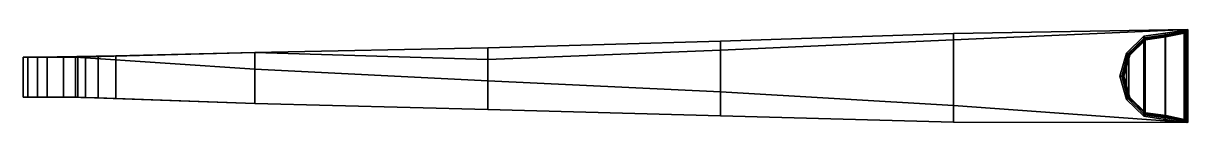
# Model space of a CAD drawing. Header units: millimetres. Extents: x -180 to 19, y 261 to 277.
import ezdxf

# ---------------------------------------------------------------- set-up
doc = ezdxf.new("R2010")
doc.units = ezdxf.units.MM
doc.header["$MEASUREMENT"] = 0
doc.layers.add('METAL', color=150, linetype='Continuous')

msp = doc.modelspace()

# ---------------------------------------------------------------- meshes
at = {"layer": 'METAL'}
mesh = msp.add_polyface(dxfattribs=at)
corners = [(19.07, 276.65, 48.14), (19.07, 276.65, 48.14), (19.07, 276.65, 48.14), (19.07, 276.65, 45.66), (19.07, 276.65, 45.66), (19.07, 276.65, 43.19), (19.07, 276.65, 43.19), (19.07, 276.65, 43.19), (19.07, 260.8, 48.14), (19.07, 260.8, 48.14), (19.07, 260.8, 48.14), (19.07, 260.8, 43.79), (19.07, 260.8, 43.79), (19.07, 260.8, 43.19), (19.07, 260.8, 43.19), (19.07, 260.8, 43.19), (-21.05, 275.99, 47.03), (-21.05, 275.99, 47.03), (-21.05, 260.88, 43.19), (-21.05, 260.88, 43.19), (-21.05, 275.99, 45.66), (-21.05, 260.88, 44.55), (-21.05, 274.92, 43.19), (-21.05, 274.92, 43.19), (-21.05, 263.72, 48.14), (-21.05, 263.72, 48.14), (-60.92, 274.68, 45.93), (-60.92, 274.68, 45.93), (-60.92, 261.94, 43.19), (-60.92, 261.94, 43.19), (-60.92, 274.68, 45.66), (-60.92, 261.94, 45.23), (-60.92, 273.13, 43.19), (-60.92, 273.13, 43.19), (-60.92, 266.04, 48.14), (-60.92, 266.04, 48.14), (-100.8, 273.52, 44.85), (-100.8, 273.52, 44.85), (-100.8, 263, 43.19), (-100.8, 263, 43.19), (-100.8, 273.52, 44.43), (-100.8, 263, 46.42), (-100.8, 271.56, 43.19), (-100.8, 267.9, 48.14), (-100.8, 267.9, 48.14), (-140.67, 272.72, 43.86), (-140.67, 272.72, 43.5), (-140.67, 264.05, 47.3), (-140.67, 264.05, 43.19), (-140.67, 264.05, 43.19), (-140.67, 272.72, 43.19), (-140.67, 272.72, 43.19), (-140.67, 269.88, 48.14), (-140.67, 269.88, 48.14), (-164.49, 272.14, 43.19), (-164.49, 272.14, 43.19), (-164.49, 264.87, 43.19), (-164.49, 264.87, 43.19), (-167.53, 272.06, 42.75), (-167.53, 272.06, 42.75), (-167.53, 264.98, 42.75), (-167.53, 264.98, 42.75), (-169.7, 272.01, 41.45), (-169.7, 272.01, 41.45), (-169.7, 265.05, 41.45), (-169.7, 265.05, 41.45), (-171, 271.97, 39.28), (-171, 271.97, 39.28), (-171, 265.1, 39.28), (-171, 265.1, 39.28), (-171.44, 271.96, 48.14), (-171.44, 271.96, 48.14), (-171.44, 271.96, 45.66), (-171.44, 271.96, 36.24), (-171.44, 271.96, 36.24), (-171.44, 271.96, 19.18), (-171.44, 271.96, 19.18), (-171.44, 271.96, 19.18), (-171.44, 265.11, 48.02), (-171.44, 265.11, 48.02), (-171.44, 265.11, 36.24), (-171.44, 265.11, 36.24), (-171.44, 265.11, 19.18), (-171.44, 265.11, 19.18), (-171.44, 265.11, 19.18), (-173.48, 271.96, 47.83), (-173.48, 271.96, 47.83), (-173.48, 265.11, 47.72), (-173.48, 265.11, 47.72), (-176.26, 271.96, 46.9), (-176.26, 271.96, 46.9), (-176.26, 265.11, 46.81), (-176.26, 265.11, 46.81), (-177.94, 271.96, 45.35), (-177.94, 271.96, 45.35), (-177.94, 265.11, 45.3), (-177.94, 265.11, 45.3), (-179.57, 271.96, 43.19), (-179.57, 271.96, 43.19), (-179.57, 265.11, 43.19), (-179.57, 265.11, 43.19), (-180.35, 271.96, 19.18), (-180.35, 271.96, 19.18), (-180.35, 271.96, 19.18), (-180.35, 265.11, 19.18), (-180.35, 265.11, 19.18), (-180.35, 265.11, 19.18)]
mesh.append_faces([[corners[k] for k in face] for face in [(42, 32, 28, 38), (44, 34, 26, 37), (29, 31, 41, 39), (5, 3, 11, 13), (42, 40, 30, 33), (6, 14, 18, 22), (22, 18, 28, 32), (56, 54, 50, 48), (48, 50, 42, 38), (10, 2, 16, 24), (24, 16, 26, 34), (45, 70, 52, 52), (45, 52, 44, 37), (15, 12, 21, 19), (19, 21, 31, 29), (71, 79, 47, 53), (53, 47, 41, 43), (50, 46, 40, 42), (1, 4, 20, 17), (17, 20, 30, 27), (35, 43, 41, 31), (0, 8, 11, 3), (36, 27, 30, 40), (9, 25, 21, 12), (25, 35, 31, 21), (49, 39, 41, 47), (70, 45, 46, 72), (45, 36, 40, 46), (7, 23, 20, 4), (23, 33, 30, 20), (77, 83, 104, 102), (72, 93, 89, 85), (70, 72, 85, 85), (73, 80, 82, 75), (105, 84, 81, 99), (100, 98, 103, 106), (97, 93, 67, 74), (94, 98, 100, 96), (90, 94, 96, 92), (86, 90, 92, 88), (71, 86, 88, 79), (68, 80, 73, 66), (64, 68, 66, 62), (60, 64, 62, 58), (56, 60, 58, 54), (95, 99, 81, 69), (97, 74, 76, 101), (93, 72, 46, 55), (46, 51, 55, 55), (93, 55, 59, 63), (93, 63, 67, 67), (65, 91, 95, 69), (87, 91, 65, 61), (87, 61, 57, 78), (57, 49, 47, 78)]])
mesh = msp.add_polyface(dxfattribs=at)
corners = [(18.89, 276.56, 43.54), (18.89, 276.56, 43.54), (18.89, 276.56, 43.54), (18.89, 276.56, 19.71), (18.89, 276.56, 19.71), (18.89, 276.56, 18.75), (18.89, 276.56, 18.75), (18.89, 276.56, 18.75), (18.89, 260.8, 43.54), (18.89, 260.8, 43.54), (18.89, 260.8, 43.54), (18.89, 260.8, 19.71), (18.89, 260.8, 19.71), (18.89, 260.8, 18.75), (18.89, 260.8, 18.75), (18.89, 260.8, 18.75), (18.7, 276.35, 18.75), (18.7, 261.01, 18.75), (18.52, 276.15, 0.01), (18.52, 276.15, 0.01), (18.52, 276.15, 0.01), (18.52, 261.21, 0.01), (18.52, 261.21, 0.01), (18.52, 261.21, 0.01), (18.45, 276.05, 18.75), (18.45, 276.05, 18.75), (18.45, 276.05, 18.75), (18.45, 261.3, 18.75), (18.45, 261.3, 18.75), (18.45, 261.3, 18.75), (15.32, 275.38, 18.75), (15.32, 275.38, 18.75), (15.32, 261.98, 18.75), (15.32, 261.98, 18.75), (15.29, 275.57, 0.1), (15.29, 275.57, 0.1), (15.29, 261.79, 0.1), (15.29, 261.79, 0.1), (15.25, 275.76, 18.75), (15.25, 261.6, 18.75), (15.21, 276.03, 43.54), (15.21, 276.03, 43.54), (15.21, 276.03, 19.71), (15.21, 276.03, 18.75), (15.21, 276.03, 18.75), (15.21, 261.33, 43.54), (15.21, 261.33, 43.54), (15.21, 261.33, 19.71), (15.21, 261.33, 18.75), (15.21, 261.33, 18.75), (11.84, 274.91, 18.75), (11.84, 274.91, 18.75), (11.84, 262.45, 18.75), (11.84, 262.45, 18.75), (11.77, 262.31, 0.06), (11.77, 262.31, 0.06), (11.77, 275.05, 0.06), (11.77, 275.05, 0.06), (11.66, 275.26, 18.75), (11.66, 262.1, 18.75), (11.54, 275.5, 43.54), (11.54, 275.5, 43.54), (11.54, 275.5, 19.71), (11.54, 275.5, 18.75), (11.54, 275.5, 18.75), (11.54, 261.86, 19.71), (11.54, 261.86, 18.75), (11.54, 261.86, 18.75), (11.54, 261.86, 43.54), (11.54, 261.86, 43.54), (9.15, 272.29, 18.75), (9.15, 272.29, 18.75), (9.15, 265.07, 18.75), (9.15, 265.07, 18.75), (9.01, 264.99, 0.07), (9.01, 264.99, 0.07), (9.01, 272.37, 0.07), (9.01, 272.37, 0.07), (8.81, 272.48, 18.75), (8.81, 264.88, 18.75), (8.56, 272.62, 19.71), (8.56, 272.62, 18.75), (8.56, 272.62, 18.75), (8.56, 272.62, 43.54), (8.56, 272.62, 43.54), (8.56, 264.74, 43.54), (8.56, 264.74, 43.54), (8.56, 264.74, 19.71), (8.56, 264.74, 18.75), (8.56, 264.74, 18.75), (8.15, 268.68, 18.75), (8.15, 268.68, 18.75), (7.99, 268.68, 0.07), (7.99, 268.68, 0.07), (7.76, 268.68, 18.75), (7.47, 268.68, 43.54), (7.47, 268.68, 43.54), (7.47, 268.68, 19.71), (7.47, 268.68, 18.75), (7.47, 268.68, 18.75)]
mesh.append_faces([[corners[k] for k in face] for face in [(35, 31, 26, 20), (77, 71, 51, 57), (93, 91, 71, 77), (75, 73, 91, 93), (55, 53, 73, 75), (37, 33, 53, 55), (36, 34, 19, 22), (40, 45, 9, 1), (57, 51, 31, 35), (23, 29, 33, 37), (54, 56, 34, 36), (60, 68, 45, 40), (41, 2, 4, 42), (84, 61, 62, 80), (96, 84, 80, 97), (86, 96, 97, 87), (69, 86, 87, 65), (46, 69, 65, 47), (61, 41, 42, 62), (10, 46, 47, 12), (11, 13, 5, 8), (8, 5, 3, 0), (83, 85, 68, 60), (74, 92, 76, 76), (83, 95, 85, 85), (74, 76, 56, 54), (42, 4, 7, 44), (80, 62, 64, 82), (97, 80, 82, 99), (87, 97, 99, 89), (65, 87, 89, 67), (47, 65, 67, 49), (62, 42, 44, 64), (12, 47, 49, 15), (21, 18, 24, 27), (43, 6, 16, 38), (6, 14, 17, 16), (14, 48, 39, 17), (48, 66, 59, 39), (66, 88, 79, 59), (88, 98, 94, 79), (98, 81, 78, 94), (81, 63, 58, 78), (63, 43, 38, 58), (38, 16, 25, 30), (16, 17, 28, 25), (17, 39, 32, 28), (39, 59, 52, 32), (59, 79, 72, 52), (79, 94, 90, 72), (94, 78, 70, 90), (78, 58, 50, 70), (58, 38, 30, 50)]])

doc.saveas('drawing.dxf')
